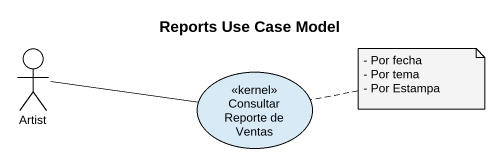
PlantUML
@startuml
title Reports Use Case Model
actor Artist
usecase "Consultar Reporte de Ventas" as Consultar_Reporte_de_Ventas <<kernel>>
Artist -right- Consultar_Reporte_de_Ventas
note right of Consultar_Reporte_de_Ventas
  - Por fecha
  - Por tema
  - Por Estampa
end note
@enduml
